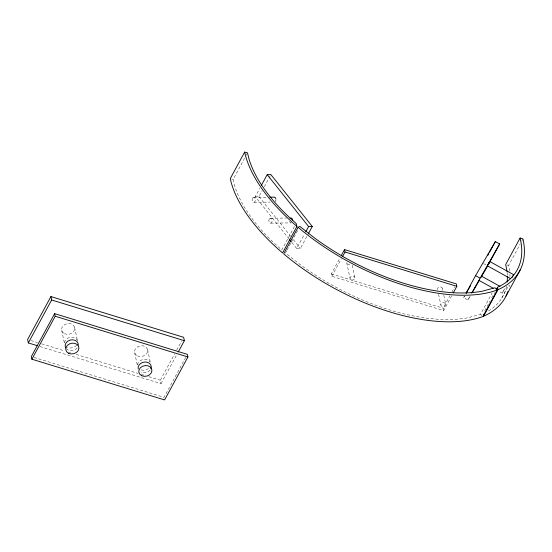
<?xml version="1.0" encoding="UTF-8"?>
<svg xmlns="http://www.w3.org/2000/svg" width="552" height="552" viewBox="0 0 552 552"><rect width="100%" height="100%" fill="white"/><g stroke="black" fill="none" stroke-linecap="round" stroke-linejoin="round"><path stroke-width="0.41" stroke-dasharray="2.76 2.07" d="M502.161 293.174L504.542 288.868L502.161 293.174L498.428 291.118M294.485 226.486L281.734 249.973L275.213 244.101A148.171 72.064 28.5 0 1 234.455 184.961L233.117 179.414L245.868 155.926M246.275 155.167L247.51 152.89M289.158 239.057L255.286 196.602L259.806 188.273M255.286 196.602L258.978 196.553L262.262 190.495M264.318 186.714L270.894 174.605M39.868 346.47L161.046 383.647L160.315 380.238L174.639 353.866M176.681 350.099L181.594 341.053M161.046 383.647L176.592 355.012M185.734 357.372L164.047 397.309L33.803 357.351M286.681 250.78L285.481 252.995L300.674 264.953A152.649 74.237 28.5 0 0 468.317 317.662L480.523 314.323L492.142 292.926M287.081 250.042L297.901 230.129M291.849 242.425L296.686 248.49L304.083 234.869M296.686 248.49L300.378 248.448L306.953 236.332M451.653 295.865L443.663 310.583L331.842 276.276L331.331 273.882L340.122 257.694M331.842 276.276L341.433 258.619M443.663 310.583L443.152 308.188L449.942 295.679M451.936 292.001L454.738 286.854M470.09 296.272L467.937 299.971L463.639 297.604L464.467 296.086M467.937 299.971L469.993 296.189M509.579 271.108A156.209 75.969 28.5 0 0 508.578 265.443L520.101 244.232M521.743 241.203L522.979 238.926M484.732 310.783L490.079 300.937M491.728 297.901L494.606 292.601M501.733 298.211L508.868 285.06M463.639 297.604L464.501 296.12M253.603 197.409L266.43 197.25M253.927 202.315L270.176 202.108M270.335 218.24L286.585 218.04M270.659 223.146L291.187 222.891A2.463 1.621 89.3 0 1 290.766 222.863M231.688 179L233.117 179.414M331.331 273.882L443.152 308.188M30.898 340.536L37.495 342.557M41.614 343.82L64.694 350.906M68.814 352.169L70.463 352.673M76.238 354.446L138.062 373.414M141.36 374.422L144.652 375.436M148.778 376.699L160.315 380.238M507.143 264.981L508.578 265.443M483.435 263.518L486.298 265.098M480.523 314.323L481.73 315.42M258.978 196.553L290.697 236.311M293.388 239.685L300.378 248.448M442.38 288.599L442.732 290.262M443.794 295.244L445.747 304.38A2.463 1.987 -12.1 0 1 442.29 306.629A2.463 1.987 -12.1 0 1 441.911 303.2A2.463 1.987 -12.1 0 1 445.747 304.38M438.578 294.292L440.882 305.09M352.252 265.243L354.915 277.704A2.463 1.987 -12.1 0 1 351.452 279.947A2.463 1.987 -12.1 0 1 351.072 276.524A2.463 1.987 -12.1 0 1 354.915 277.704M346.677 262.635L350.044 278.415M147.591 349.651L150.241 362.029M134.647 352.631L137.289 365.01M74.623 327.446L77.418 340.522M61.679 330.42L64.301 342.682M148.433 368.57A6.645 5.361 -12.1 0 1 140.422 369.543M137.545 364.893A6.645 5.361 -12.1 0 1 142.871 359.587A6.645 5.361 -12.1 0 1 150.047 362.015M76.611 345.228A6.645 5.361 -12.1 0 1 67.454 347.332M64.577 342.682A6.645 5.361 -12.1 0 1 70.759 337.231A6.645 5.361 -12.1 0 1 77.625 341.101M77.17 347.843A6.645 5.361 -12.1 0 1 66.73 349.105M150.137 370.054A6.645 5.361 -12.1 0 1 140.981 372.158M506.563 285.991A149.316 72.616 28.5 0 1 487.823 311.349M507.074 272.308A149.316 72.616 28.5 0 1 507.309 275.296M509.889 274.261A156.209 75.969 28.5 0 1 510 276.58M509.434 285.205A156.209 75.969 28.5 0 1 509.13 286.847M437.653 289.807A2.463 1.987 -12.1 0 1 438.909 287.219A2.463 1.987 -12.1 0 1 442.055 287.792A2.463 1.987 -12.1 0 1 441.352 290.49M349.947 264.097A2.463 1.987 -12.1 0 1 346.697 262.11M290.359 222.67A2.463 1.621 89.3 0 1 290 222.325M289.703 221.856A2.463 1.621 89.3 0 1 289.503 221.283M275.903 199.382A2.463 1.621 89.3 0 1 275.89 200.024M64.453 333.67A6.645 5.361 -12.1 0 0 74.727 328.84A6.645 5.361 -12.1 0 0 65.274 324.286A6.645 5.361 -12.1 0 0 64.453 333.67M137.42 355.881A6.645 5.361 -12.1 0 0 147.695 351.051A6.645 5.361 -12.1 0 0 138.241 346.49A6.645 5.361 -12.1 0 0 137.42 355.881M269.238 219.116A2.463 1.621 89.3 0 0 270.238 223.118A2.463 1.621 89.3 0 0 272.019 219.848A2.463 1.621 89.3 0 0 269.238 219.116M252.505 198.285A2.463 1.621 89.3 0 0 253.506 202.287A2.463 1.621 89.3 0 0 255.279 199.017A2.463 1.621 89.3 0 0 252.505 198.285"/><path stroke-width="0.83" d="M510.524 278.594L487.368 265.816L489.748 261.503L513.657 274.696L512.146 277.359M178.227 351.997L184.368 340.694L183.637 337.286L50.922 296.569L27.6 339.521L28.331 342.93L37.398 345.711M28.331 342.93L51.653 299.977L50.922 296.569M54.648 313.639L31.326 356.592L31.885 359.207L164.606 399.924L187.928 356.971L187.369 354.356L54.648 313.639L55.207 316.255L31.885 359.207M244.66 152.076L230.26 178.593A156.209 75.969 28.5 0 0 282.562 252.919L296.955 226.403L296.134 223.457L289.607 217.585A148.171 72.064 28.5 0 1 248.855 158.445L247.51 152.89L244.66 152.076A156.209 75.969 28.5 0 0 296.955 226.403M261.455 185.244L267.202 174.646L270.894 174.605L312.294 226.492L308.188 234.062M298.087 227.307L283.673 253.865A156.209 75.969 28.5 0 0 482.938 316.517L497.352 289.959L494.944 287.764L482.738 291.104A152.649 74.237 28.5 0 1 315.095 238.395L299.902 226.437L298.087 227.307A156.209 75.969 28.5 0 0 497.352 289.959M305.732 231.84L308.602 226.541L312.294 226.492M341.322 255.486L344.517 249.601L456.332 283.907L456.849 286.302L453.247 292.926M342.633 256.411L345.028 251.995L344.517 249.601M466.109 293.064L475.562 275.655L495.351 241.569L499.65 243.943L488.554 264.373M487.954 255.196L488.775 253.678M489.596 252.167L495.351 241.569M471.636 293.16L499.65 243.943M483.248 314.612L483.573 316.199L497.966 289.683A156.209 75.969 28.5 0 0 522.979 238.926L520.108 238.002L505.708 264.518L506.784 270.031A149.316 72.616 28.5 0 1 506.991 271.556M496.248 289.565L497.483 287.295L502.223 284.825A149.316 72.616 28.5 0 0 521.185 243.508L520.108 238.002M505.984 296.086L520.384 269.569M466.226 293.16L470.525 285.75M472.243 292.567L479.557 279.967M480.847 277.746L487.733 265.892M489.748 261.503L487.368 265.816M269.852 197.209L274.123 197.154A2.463 1.621 89.3 0 1 274.551 197.174M345.028 251.995L456.849 286.302M51.653 299.977L184.368 340.694M55.207 316.255L187.928 356.971M481.385 276.09L500.064 286.391M475.562 275.655L479.854 278.022M479.005 280.395L493.198 288.227M267.202 174.646L308.602 226.541M289.697 239.734L291.311 241.755M497.483 287.295L497.966 289.683M65.785 348.001A6.645 5.361 -12.1 0 1 70.47 339.997A6.645 5.361 -12.1 0 1 78.287 345.124M138.207 368.908A6.645 5.361 -12.1 0 1 145.148 362.002A6.645 5.361 -12.1 0 1 150.91 368.736M507.343 276.159A149.316 72.616 28.5 0 1 507.15 282.003M507.84 291.608A156.209 75.969 28.5 0 1 483.573 316.199M290.076 218.426A2.463 1.621 89.3 0 1 292.636 220.213M274.958 197.368A2.463 1.621 89.3 0 1 275.317 197.713M275.607 198.189A2.463 1.621 89.3 0 1 275.807 198.754M275.772 200.638A2.463 1.621 89.3 0 1 275.551 201.183M141.657 375.691A6.645 5.361 -12.1 0 0 151.924 370.861A6.645 5.361 -12.1 0 0 142.471 366.3A6.645 5.361 -12.1 0 0 141.657 375.691M68.648 353.287A6.645 5.361 -12.1 0 0 78.915 348.464A6.645 5.361 -12.1 0 0 69.462 343.903A6.645 5.361 -12.1 0 0 68.648 353.287"/></g></svg>
